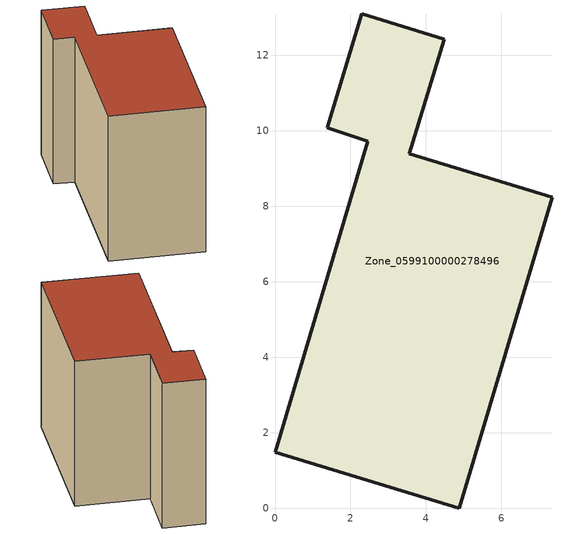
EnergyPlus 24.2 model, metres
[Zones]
Zone_0599100000278496
 floor ground (C_G): 4.88,0 0,1.48 2.46,9.72 1.38,10.08 2.3,13.09 4.49,12.42 3.56,9.39 7.34,8.24 z0
 wall outside (C_F): 4.49,12.42 2.3,13.09 1.38,10.08 2.46,9.72 0,1.48 4.88,0 7.34,8.24 3.56,9.39 4.49,12.42 z0:8.49
 roof outside (C_R): 0,1.48 4.88,0 7.34,8.24 3.56,9.39 4.49,12.42 2.3,13.09 1.38,10.08 2.46,9.72 z8.49
[BUILDING]
Pand.0599100000278496: North Axis=0; Terrain=City; Loads Convergence Tolerance Value=0.04; Temperature Convergence Tolerance Value=0.4; Solar Distribution=FullExterior; Maximum Number of Warmup Days=25; Minimum Number of Warmup Days=1
[Site:Location]
Rotterdam.The.Hague.AP_ZH_NLD Design_Conditions: Latitude=51.96; Longitude=4.45; Time Zone=1; Elevation=-4.5
[SITE:GROUNDTEMPERATURE:BUILDINGSURFACE]
18, 18, 18, 18, 18, 18, 18, 18, 18, 18, 18, 18
[MATERIAL] Thermal Absorptance=0.9; Solar Absorptance=0.7; Visible Absorptance=0.7
Name | Roughness | Thickness | Conductivity | Density | Specific Heat
G.TI.1975-1991 | MediumSmooth | 0.15 | 0.288461 | 540 | 1210
F.TI.1975-1991 | Rough | 0.3 | 0.230769 | 1920 | 840
R.TI.1975-1991 | MediumRough | 0.2 | 0.153846 | 1500 | 1000
[CONSTRUCTION]
C_G: G.TI.1975-1991
C_F: F.TI.1975-1991
C_R: R.TI.1975-1991
[ZONE]
Zone_0599100000278496: Type=1; Multiplier=1; Ceiling Height=Autocalculate; Volume=Autocalculate; Floor Area=autocalculate; Part of Total Floor Area=Yes
[ZONEINFILTRATION:DESIGNFLOWRATE]
Infil_Zone_0599100000278496: Zone or ZoneList or Space or SpaceList=Zone_0599100000278496; Schedule=AlwaysOn; Design Flow Rate Calculation Method=Flow/Area; Flow Rate per Floor Area=0.003; Constant Term Coefficient=1; Temperature Term Coefficient=0; Velocity Term Coefficient=0; Velocity Squared Term Coefficient=0
[HVACTEMPLATE:ZONE:IDEALLOADSAIRSYSTEM]
Zone_0599100000278496: Maximum Heating Supply Air Temperature=50; Minimum Cooling Supply Air Temperature=13; Maximum Heating Supply Air Humidity Ratio=0.0156; Minimum Cooling Supply Air Humidity Ratio=0.0077; Heating Limit=NoLimit; Cooling Limit=NoLimit; Dehumidification Control Type=ConstantSensibleHeatRatio; Cooling Sensible Heat Ratio=0.7; Dehumidification Setpoint=60; Humidification Control Type=None; Humidification Setpoint=30; Outdoor Air Method=None; Outdoor Air Flow Rate per Person=0.00944; Outdoor Air Flow Rate per Zone Floor Area=0; Outdoor Air Flow Rate per Zone=0; Demand Controlled Ventilation Type=None; Outdoor Air Economizer Type=NoEconomizer; Heat Recovery Type=None; Sensible Heat Recovery Effectiveness=0.7; Latent Heat Recovery Effectiveness=0.65
[ZONECONTROL:THERMOSTAT]
ThermostatControl_Zone_0599100000278496: Zone or ZoneList=Zone_0599100000278496; Control Type Schedule=DualSetpointControlType; Control 1=Thermostat_Zone_0599100000278496; Temperature Difference Between Cutout And Setpoint=0
[THERMOSTATSETPOINT:DUALSETPOINT]
Thermostat_Zone_0599100000278496: Heating Setpoint Temperature Schedule=HeatingSetpoint_Zone_0599100000278496; Cooling Setpoint Temperature Schedule=CoolingSetpoint_Zone_0599100000278496
[SCHEDULE:COMPACT]
HeatingSetpoint_Zone_0599100000278496: Through: 12/31, For: AllDays, Until: 24:00, 21
CoolingSetpoint_Zone_0599100000278496: Through: 12/31, For: AllDays, Until: 24:00, 24
DualSetpointControlType: Through: 12/31, For: AllDays, Until: 24:00, 4
AlwaysOn: Through: 12/31, For: AllDays, Until: 24:00, 1
